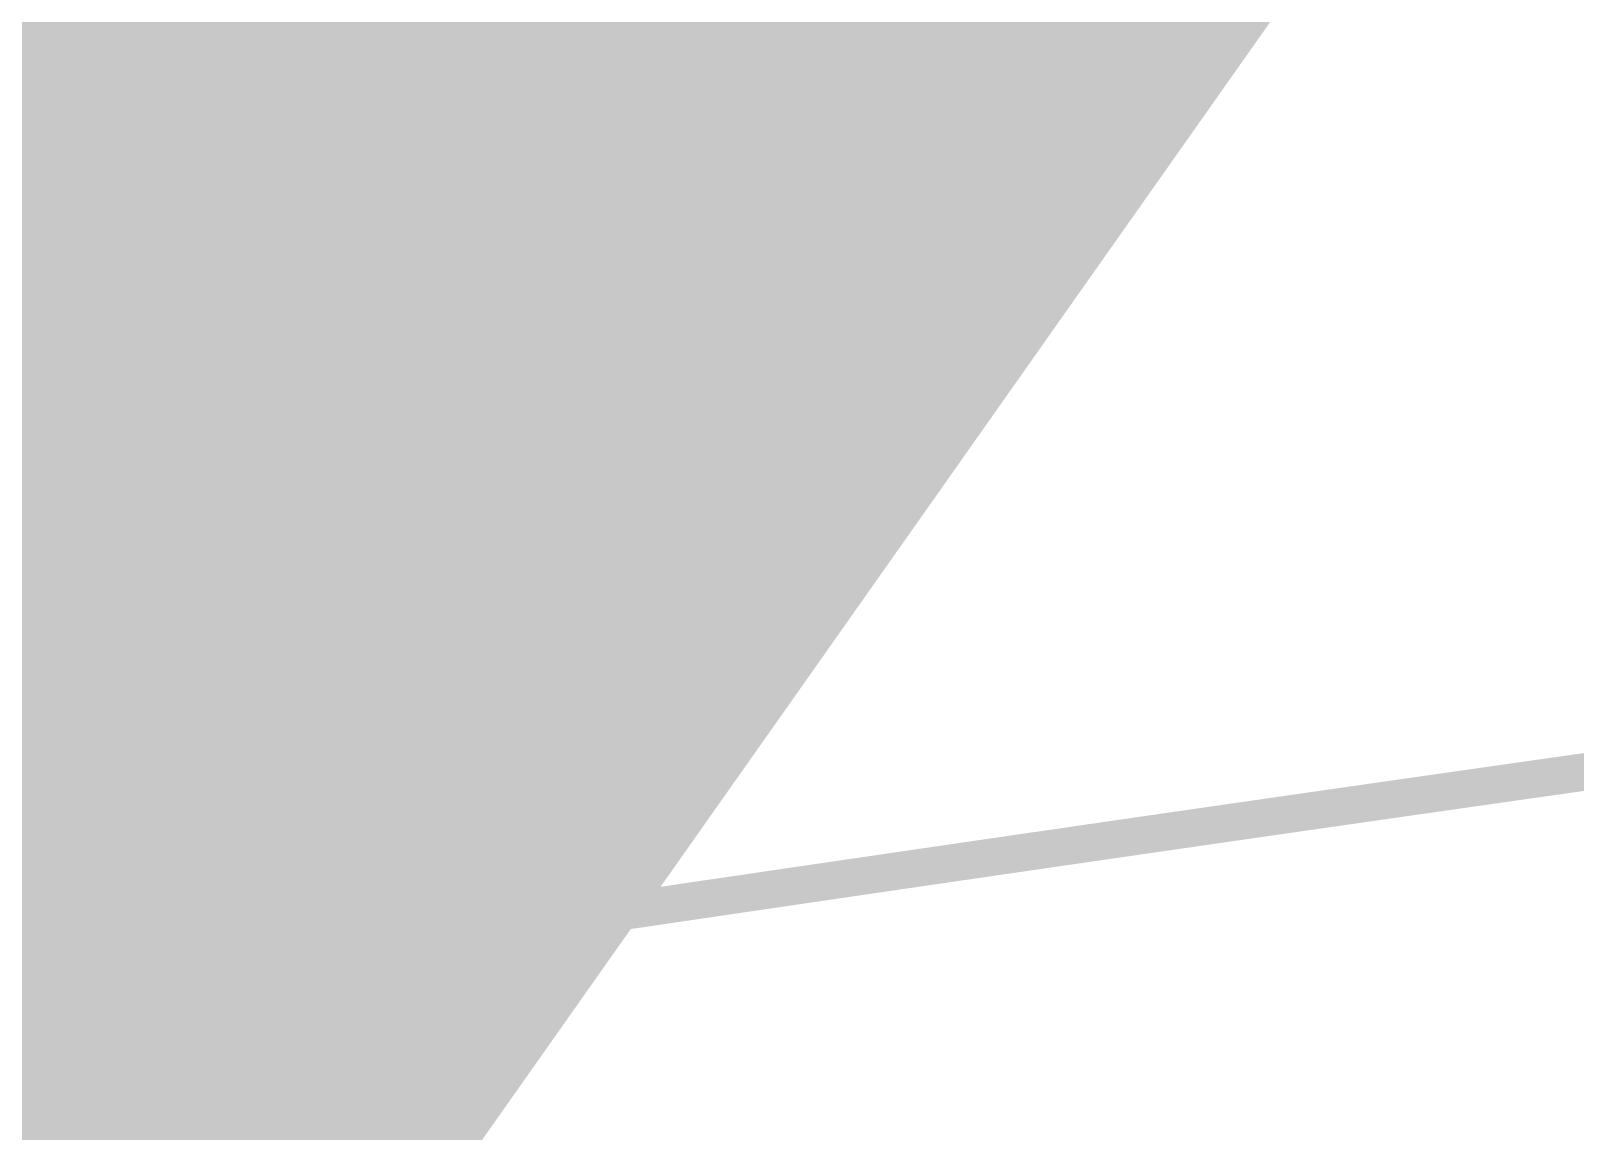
# Model space of a CAD drawing. Header units: inches. Extents: x -7 to 348, y -14 to 159.
# Drawn here: x 17.584 to 18.108, y 31.16 to 31.533 of the extents above; entities that cross this region are included whole.
import ezdxf

# ---------------------------------------------------------------- set-up
doc = ezdxf.new("R2010")
doc.units = ezdxf.units.IN
for name, color, linetype in [('Dimension', 6, 'Continuous'), ('Fabrication', 76, 'Continuous'), ('Top Layer', 1, 'Continuous')]:
    doc.layers.add(name, color=color, linetype=linetype)

msp = doc.modelspace()

# ---------------------------------------------------------------- linework, layer by layer
at = {"layer": 'Dimension', "const_width": 0.254}
for points in [[(58.31, 19.467, 1), (13.31, 19.467, 1)], [(54.56034, 19.46693, 1), (17.06033, 19.46693, 1)]]:
    msp.add_lwpolyline(points, format="xyb", close=True, dxfattribs=at)
at = {"layer": 'Fabrication', "const_width": 0.0127}
for points in [[(53.19355, 31.33267, -1.1671), (15.67509, 13.58703)], [(53.19355, 31.33267, -1.1671), (15.67509, 13.58703)], [(53.19355, 31.33267, -1.1671), (15.67509, 13.58703)], [(53.19355, 31.33267, -1.1671), (15.67509, 13.58703)], [(15.67533, 25.51295, -0.076993), (18.42319, 31.32543)], [(15.67533, 25.51295, -0.076993), (18.42319, 31.32543)], [(15.67533, 25.51295, -0.076993), (18.42319, 31.32543)], [(15.67533, 25.51295, -0.076993), (18.42319, 31.32543)]]:
    msp.add_lwpolyline(points, format="xyb", dxfattribs=at)
for points in [[(18.09771, 31.27992), (18.1181, 31.28282)], [(18.09771, 31.27992), (18.1181, 31.28282)], [(18.05879, 31.27437), (18.06467, 31.27521)], [(18.05879, 31.27437), (18.06467, 31.27521)], [(18.06467, 31.27521), (18.07051, 31.27604)], [(18.06467, 31.27521), (18.07051, 31.27604)], [(18.07051, 31.27604), (18.07633, 31.27687)], [(18.07051, 31.27604), (18.07633, 31.27687)], [(18.07633, 31.27687), (18.08212, 31.2777)], [(18.07633, 31.27687), (18.08212, 31.2777)], [(18.08212, 31.2777), (18.08789, 31.27852)], [(18.08212, 31.2777), (18.08789, 31.27852)], [(18.08789, 31.27852), (18.09363, 31.27934)], [(18.08789, 31.27852), (18.09363, 31.27934)], [(18.09363, 31.27934), (18.09771, 31.27992)], [(18.09363, 31.27934), (18.09771, 31.27992)], [(18.02475, 31.26949), (18.03163, 31.27048)], [(18.02475, 31.26949), (18.03163, 31.27048)], [(18.03163, 31.27048), (18.03847, 31.27146)], [(18.03163, 31.27048), (18.03847, 31.27146)], [(18.03847, 31.27146), (18.04528, 31.27244)], [(18.03847, 31.27146), (18.04528, 31.27244)], [(18.04528, 31.27244), (18.05205, 31.2734)], [(18.04528, 31.27244), (18.05205, 31.2734)], [(18.05205, 31.2734), (18.05879, 31.27437)], [(18.05205, 31.2734), (18.05879, 31.27437)], [(17.98461, 31.26371), (17.99342, 31.26499)], [(17.98461, 31.26371), (17.99342, 31.26499)], [(17.99342, 31.26499), (18.00131, 31.26612)], [(17.99342, 31.26499), (18.00131, 31.26612)], [(18.00131, 31.26612), (18.00917, 31.26725)], [(18.00131, 31.26612), (18.00917, 31.26725)], [(18.00917, 31.26725), (18.01698, 31.26838)], [(18.00917, 31.26725), (18.01698, 31.26838)], [(18.01698, 31.26838), (18.02475, 31.26949)], [(18.01698, 31.26838), (18.02475, 31.26949)], [(17.94798, 31.25842), (17.95788, 31.25985)], [(17.94798, 31.25842), (17.95788, 31.25985)], [(17.95788, 31.25985), (17.96684, 31.26115)], [(17.95788, 31.25985), (17.96684, 31.26115)], [(17.96684, 31.26115), (17.97575, 31.26243)], [(17.96684, 31.26115), (17.97575, 31.26243)], [(17.97575, 31.26243), (17.98461, 31.26371)], [(17.97575, 31.26243), (17.98461, 31.26371)], [(17.91611, 31.25379), (17.9271, 31.25539)], [(17.91611, 31.25379), (17.9271, 31.25539)], [(17.9271, 31.25539), (17.93802, 31.25697)], [(17.9271, 31.25539), (17.93802, 31.25697)], [(17.93802, 31.25697), (17.94798, 31.25842)], [(17.93802, 31.25697), (17.94798, 31.25842)], [(17.87811, 31.24825), (17.89117, 31.25015)], [(17.87811, 31.24825), (17.89117, 31.25015)], [(17.89117, 31.25015), (17.90414, 31.25205)], [(17.89117, 31.25015), (17.90414, 31.25205)], [(17.90414, 31.25205), (17.91611, 31.25379)], [(17.90414, 31.25205), (17.91611, 31.25379)], [(17.83181, 31.24146), (17.84893, 31.24398)], [(17.83181, 31.24146), (17.84893, 31.24398)], [(17.84893, 31.24398), (17.86404, 31.24619)], [(17.84893, 31.24398), (17.86404, 31.24619)], [(17.86404, 31.24619), (17.87811, 31.24825)], [(17.86404, 31.24619), (17.87811, 31.24825)], [(17.79141, 31.23552), (17.81265, 31.23865)], [(17.79141, 31.23552), (17.81265, 31.23865)], [(17.81265, 31.23865), (17.83181, 31.24146)], [(17.81265, 31.23865), (17.83181, 31.24146)], [(17.76706, 31.23192), (17.79141, 31.23552)], [(17.76706, 31.23192), (17.79141, 31.23552)], [(17.73659, 31.22741), (17.76706, 31.23192)], [(17.73659, 31.22741), (17.76706, 31.23192)], [(17.5283, 31.19619), (17.73659, 31.22741)], [(17.5283, 31.19619), (17.73659, 31.22741)]]:
    msp.add_lwpolyline(points, dxfattribs=at)
at = {"layer": 'Fabrication', "const_width": 0.00635}
for points in [[(18.06149, 31.27521, 1), (18.06784, 31.27521, 1)], [(18.06149, 31.27521, 1), (18.06784, 31.27521, 1)], [(18.06149, 31.27521, 1), (18.06784, 31.27521, 1)], [(18.06149, 31.27521, 1), (18.06784, 31.27521, 1)], [(18.06734, 31.27604, 1), (18.07369, 31.27604, 1)], [(18.06734, 31.27604, 1), (18.07369, 31.27604, 1)], [(18.06734, 31.27604, 1), (18.07369, 31.27604, 1)], [(18.06734, 31.27604, 1), (18.07369, 31.27604, 1)], [(18.07316, 31.27687, 1), (18.07951, 31.27687, 1)], [(18.07316, 31.27687, 1), (18.07951, 31.27687, 1)], [(18.07316, 31.27687, 1), (18.07951, 31.27687, 1)], [(18.07316, 31.27687, 1), (18.07951, 31.27687, 1)], [(18.07895, 31.2777, 1), (18.0853, 31.2777, 1)], [(18.07895, 31.2777, 1), (18.0853, 31.2777, 1)], [(18.07895, 31.2777, 1), (18.0853, 31.2777, 1)], [(18.07895, 31.2777, 1), (18.0853, 31.2777, 1)], [(18.08472, 31.27852, 1), (18.09107, 31.27852, 1)], [(18.08472, 31.27852, 1), (18.09107, 31.27852, 1)], [(18.08472, 31.27852, 1), (18.09107, 31.27852, 1)], [(18.08472, 31.27852, 1), (18.09107, 31.27852, 1)], [(18.09045, 31.27934, 1), (18.0968, 31.27934, 1)], [(18.09045, 31.27934, 1), (18.0968, 31.27934, 1)], [(18.09045, 31.27934, 1), (18.0968, 31.27934, 1)], [(18.09045, 31.27934, 1), (18.0968, 31.27934, 1)], [(18.09454, 31.27992, 1), (18.10089, 31.27992, 1)], [(18.09454, 31.27992, 1), (18.10089, 31.27992, 1)], [(18.09454, 31.27992, 1), (18.10089, 31.27992, 1)], [(18.09454, 31.27992, 1), (18.10089, 31.27992, 1)], [(18.02845, 31.27048, 1), (18.0348, 31.27048, 1)], [(18.02845, 31.27048, 1), (18.0348, 31.27048, 1)], [(18.02845, 31.27048, 1), (18.0348, 31.27048, 1)], [(18.02845, 31.27048, 1), (18.0348, 31.27048, 1)], [(18.03529, 31.27146, 1), (18.04164, 31.27146, 1)], [(18.03529, 31.27146, 1), (18.04164, 31.27146, 1)], [(18.03529, 31.27146, 1), (18.04164, 31.27146, 1)], [(18.03529, 31.27146, 1), (18.04164, 31.27146, 1)], [(18.0421, 31.27244, 1), (18.04845, 31.27244, 1)], [(18.0421, 31.27244, 1), (18.04845, 31.27244, 1)], [(18.0421, 31.27244, 1), (18.04845, 31.27244, 1)], [(18.0421, 31.27244, 1), (18.04845, 31.27244, 1)], [(18.04888, 31.2734, 1), (18.05523, 31.2734, 1)], [(18.04888, 31.2734, 1), (18.05523, 31.2734, 1)], [(18.04888, 31.2734, 1), (18.05523, 31.2734, 1)], [(18.04888, 31.2734, 1), (18.05523, 31.2734, 1)], [(18.05562, 31.27437, 1), (18.06197, 31.27437, 1)], [(18.05562, 31.27437, 1), (18.06197, 31.27437, 1)], [(18.05562, 31.27437, 1), (18.06197, 31.27437, 1)], [(18.05562, 31.27437, 1), (18.06197, 31.27437, 1)], [(17.99025, 31.26499, 1), (17.9966, 31.26499, 1)], [(17.99025, 31.26499, 1), (17.9966, 31.26499, 1)], [(17.99025, 31.26499, 1), (17.9966, 31.26499, 1)], [(17.99025, 31.26499, 1), (17.9966, 31.26499, 1)], [(17.99814, 31.26612, 1), (18.00449, 31.26612, 1)], [(17.99814, 31.26612, 1), (18.00449, 31.26612, 1)], [(17.99814, 31.26612, 1), (18.00449, 31.26612, 1)], [(17.99814, 31.26612, 1), (18.00449, 31.26612, 1)], [(18.00599, 31.26725, 1), (18.01234, 31.26725, 1)], [(18.00599, 31.26725, 1), (18.01234, 31.26725, 1)], [(18.00599, 31.26725, 1), (18.01234, 31.26725, 1)], [(18.00599, 31.26725, 1), (18.01234, 31.26725, 1)], [(18.0138, 31.26838, 1), (18.02015, 31.26838, 1)], [(18.0138, 31.26838, 1), (18.02015, 31.26838, 1)], [(18.0138, 31.26838, 1), (18.02015, 31.26838, 1)], [(18.0138, 31.26838, 1), (18.02015, 31.26838, 1)], [(18.02157, 31.26949, 1), (18.02792, 31.26949, 1)], [(18.02157, 31.26949, 1), (18.02792, 31.26949, 1)], [(18.02157, 31.26949, 1), (18.02792, 31.26949, 1)], [(18.02157, 31.26949, 1), (18.02792, 31.26949, 1)], [(17.95471, 31.25985, 1), (17.96106, 31.25985, 1)], [(17.95471, 31.25985, 1), (17.96106, 31.25985, 1)], [(17.95471, 31.25985, 1), (17.96106, 31.25985, 1)], [(17.95471, 31.25985, 1), (17.96106, 31.25985, 1)], [(17.96366, 31.26115, 1), (17.97001, 31.26115, 1)], [(17.96366, 31.26115, 1), (17.97001, 31.26115, 1)], [(17.96366, 31.26115, 1), (17.97001, 31.26115, 1)], [(17.96366, 31.26115, 1), (17.97001, 31.26115, 1)], [(17.97257, 31.26243, 1), (17.97892, 31.26243, 1)], [(17.97257, 31.26243, 1), (17.97892, 31.26243, 1)], [(17.97257, 31.26243, 1), (17.97892, 31.26243, 1)], [(17.97257, 31.26243, 1), (17.97892, 31.26243, 1)], [(17.98143, 31.26371, 1), (17.98778, 31.26371, 1)], [(17.98143, 31.26371, 1), (17.98778, 31.26371, 1)], [(17.98143, 31.26371, 1), (17.98778, 31.26371, 1)], [(17.98143, 31.26371, 1), (17.98778, 31.26371, 1)], [(17.92392, 31.25539, 1), (17.93027, 31.25539, 1)], [(17.92392, 31.25539, 1), (17.93027, 31.25539, 1)], [(17.92392, 31.25539, 1), (17.93027, 31.25539, 1)], [(17.92392, 31.25539, 1), (17.93027, 31.25539, 1)], [(17.93485, 31.25697, 1), (17.9412, 31.25697, 1)], [(17.93485, 31.25697, 1), (17.9412, 31.25697, 1)], [(17.93485, 31.25697, 1), (17.9412, 31.25697, 1)], [(17.93485, 31.25697, 1), (17.9412, 31.25697, 1)], [(17.9448, 31.25842, 1), (17.95115, 31.25842, 1)], [(17.9448, 31.25842, 1), (17.95115, 31.25842, 1)], [(17.9448, 31.25842, 1), (17.95115, 31.25842, 1)], [(17.9448, 31.25842, 1), (17.95115, 31.25842, 1)], [(17.88799, 31.25015, 1), (17.89434, 31.25015, 1)], [(17.88799, 31.25015, 1), (17.89434, 31.25015, 1)], [(17.88799, 31.25015, 1), (17.89434, 31.25015, 1)], [(17.88799, 31.25015, 1), (17.89434, 31.25015, 1)], [(17.90096, 31.25205, 1), (17.90731, 31.25205, 1)], [(17.90096, 31.25205, 1), (17.90731, 31.25205, 1)], [(17.90096, 31.25205, 1), (17.90731, 31.25205, 1)], [(17.90096, 31.25205, 1), (17.90731, 31.25205, 1)], [(17.91293, 31.25379, 1), (17.91928, 31.25379, 1)], [(17.91293, 31.25379, 1), (17.91928, 31.25379, 1)], [(17.91293, 31.25379, 1), (17.91928, 31.25379, 1)], [(17.91293, 31.25379, 1), (17.91928, 31.25379, 1)], [(17.84575, 31.24398, 1), (17.8521, 31.24398, 1)], [(17.84575, 31.24398, 1), (17.8521, 31.24398, 1)], [(17.84575, 31.24398, 1), (17.8521, 31.24398, 1)], [(17.84575, 31.24398, 1), (17.8521, 31.24398, 1)], [(17.86086, 31.24619, 1), (17.86721, 31.24619, 1)], [(17.86086, 31.24619, 1), (17.86721, 31.24619, 1)], [(17.86086, 31.24619, 1), (17.86721, 31.24619, 1)], [(17.86086, 31.24619, 1), (17.86721, 31.24619, 1)], [(17.87494, 31.24825, 1), (17.88129, 31.24825, 1)], [(17.87494, 31.24825, 1), (17.88129, 31.24825, 1)], [(17.87494, 31.24825, 1), (17.88129, 31.24825, 1)], [(17.87494, 31.24825, 1), (17.88129, 31.24825, 1)], [(17.80948, 31.23865, 1), (17.81583, 31.23865, 1)], [(17.80948, 31.23865, 1), (17.81583, 31.23865, 1)], [(17.80948, 31.23865, 1), (17.81583, 31.23865, 1)], [(17.80948, 31.23865, 1), (17.81583, 31.23865, 1)], [(17.82864, 31.24146, 1), (17.83499, 31.24146, 1)], [(17.82864, 31.24146, 1), (17.83499, 31.24146, 1)], [(17.82864, 31.24146, 1), (17.83499, 31.24146, 1)], [(17.82864, 31.24146, 1), (17.83499, 31.24146, 1)], [(17.78823, 31.23552, 1), (17.79458, 31.23552, 1)], [(17.78823, 31.23552, 1), (17.79458, 31.23552, 1)], [(17.78823, 31.23552, 1), (17.79458, 31.23552, 1)], [(17.78823, 31.23552, 1), (17.79458, 31.23552, 1)], [(17.76389, 31.23192, 1), (17.77024, 31.23192, 1)], [(17.76389, 31.23192, 1), (17.77024, 31.23192, 1)], [(17.76389, 31.23192, 1), (17.77024, 31.23192, 1)], [(17.76389, 31.23192, 1), (17.77024, 31.23192, 1)], [(17.73341, 31.22741, 1), (17.73976, 31.22741, 1)], [(17.73341, 31.22741, 1), (17.73976, 31.22741, 1)], [(17.73341, 31.22741, 1), (17.73976, 31.22741, 1)], [(17.73341, 31.22741, 1), (17.73976, 31.22741, 1)]]:
    msp.add_lwpolyline(points, format="xyb", close=True, dxfattribs=at)
at = {"layer": 'Top Layer', "const_width": 2.032}
msp.add_lwpolyline([(14.24462, 13.13485, -0.267603), (19.4524, 34.99795)], format="xyb", dxfattribs=at)

doc.saveas('drawing.dxf')
